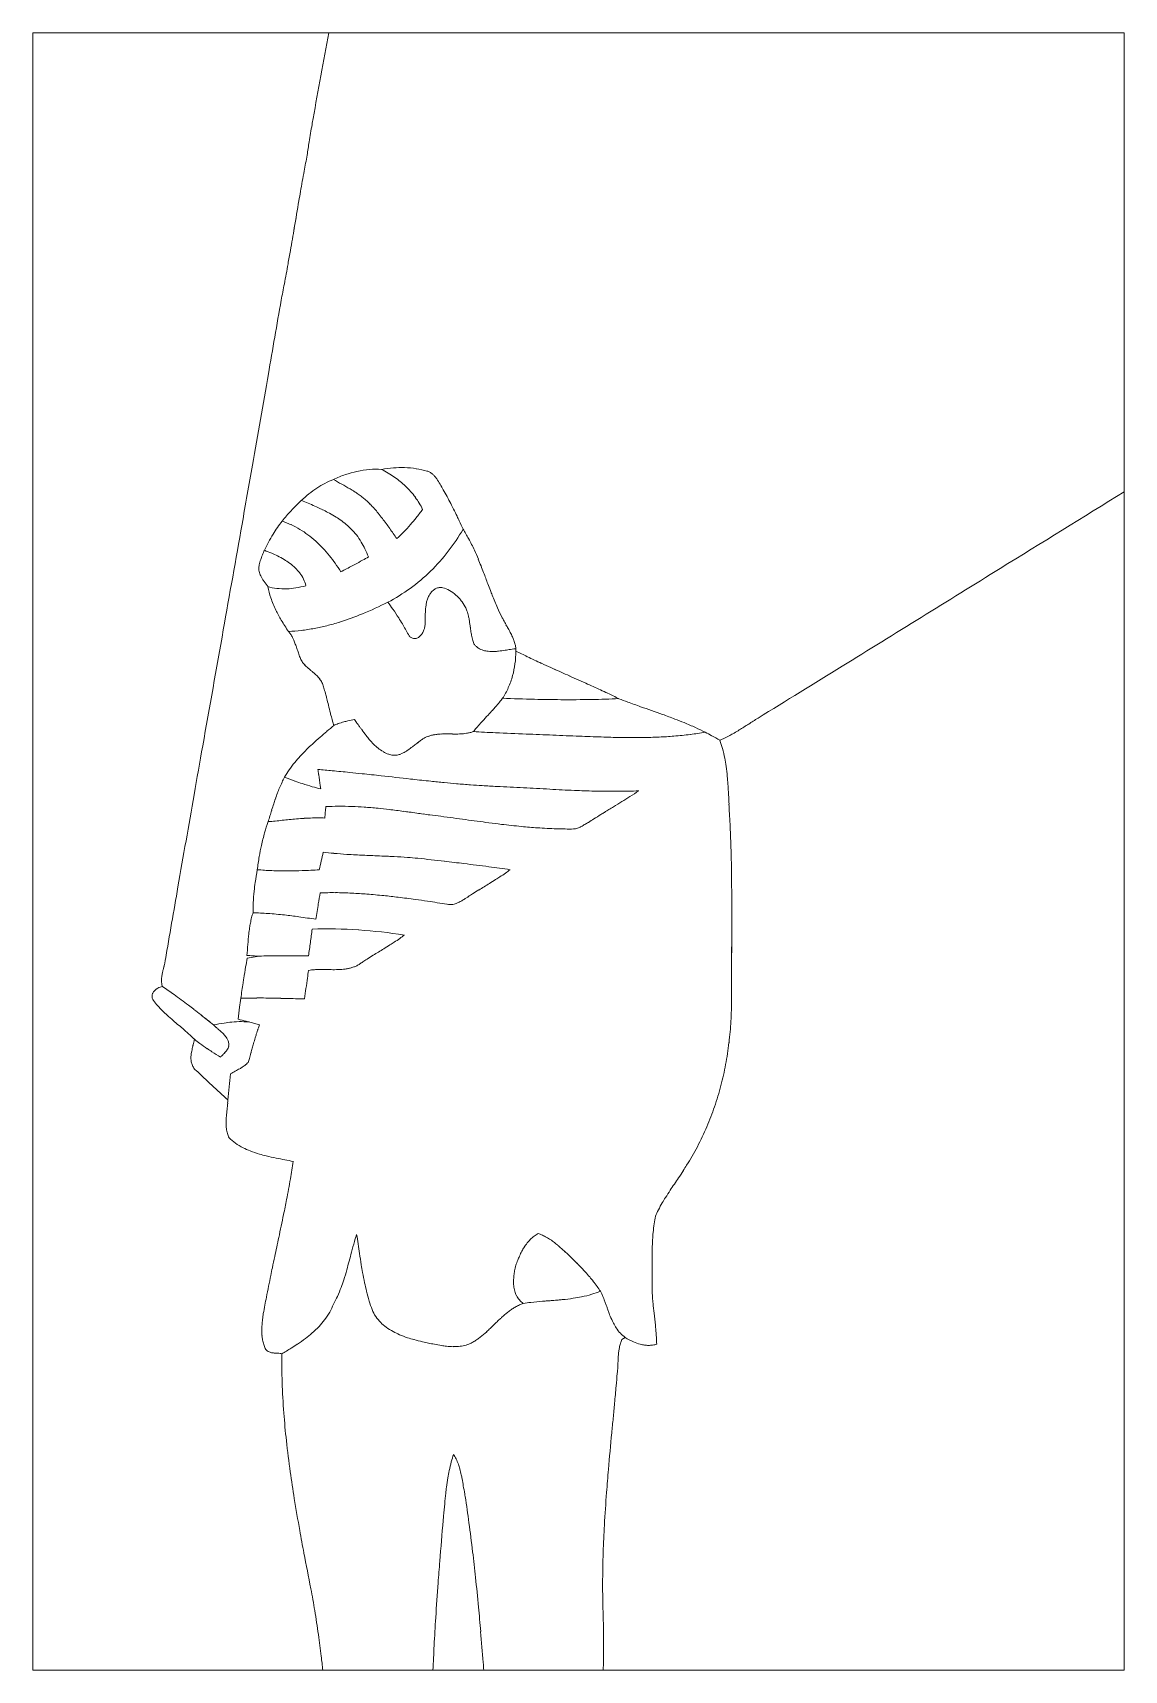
# Model space of a CAD drawing. Header units: millimetres. Extents: x 100 to 300, y 400 to 700.
import ezdxf

# ---------------------------------------------------------------- set-up
doc = ezdxf.new("R2010")
doc.units = ezdxf.units.MM
doc.layers.add('1', color=18, linetype='Continuous', lineweight=13, true_color=0x000000)

msp = doc.modelspace()

# ---------------------------------------------------------------- linework, layer by layer
at = {"layer": '1'}
for p, q in [((100, 700), (100, 400)), ((100, 700), (300, 700)), ((300, 700), (300, 400)), ((100, 400), (153.15, 400)), ((153.15, 400), (173.33, 400)), ((173.33, 400), (182.64, 400)), ((182.64, 400), (204.52, 400)), ((204.52, 400), (300, 400))]:
    msp.add_line(p, q, dxfattribs=at)
at = {"layer": '1', "lineweight": 0}
for p, q in [((188.54, 587.16), (188.53, 586.72)), ((183.81, 462.62), (184.91, 463.69)), ((208.58, 460.96), (207.94, 460.58))]:
    msp.add_line(p, q, dxfattribs=at)
for centre, radius, start, end in [((3699.93, 48.41), 3605.08, 169.58699, 169.84124), ((357.98, 647.24), 209.9, 169.8412, 170.143), ((390.06, 641.66), 242.46, 170.143, 170.9029), ((292, 657.37), 143.15, 170.9029, 171.892), ((387.2, 630.91), 241.46, 168.8611, 169.5622), ((539.83, 602.79), 396.66, 169.5622, 170.1092), ((3489.46, 101.02), 3388.67, 170.34771, 170.43195), ((3492.29, 100.54), 3391.54, 170.34775, 170.43193), ((565.45, 598.32), 422.67, 170.1092, 170.3477), ((-918.3, 844.01), 1081.27, 350.20761, 350.43195), ((-917.99, 843.95), 1080.96, 350.20755, 350.43193), ((-226.82, 724.66), 379.56, 349.829, 350.2076), ((-157.79, 712.28), 309.43, 349.1419, 349.829), ((-6039.69, 1713.35), 6275.77, 350.128985, 350.254314), ((-56.76, 692.9), 206.56, 348.301, 349.1419), ((-9275.25, 2276.36), 9559.95, 350.02744, 350.128985), ((-11361.62, 2643.21), 11678.33, 349.973466, 350.02744), ((161.52, 602.13), 17.27, 111.8472, 123.1868), ((165, 596.46), 23.87, 108.7863, 114.5384), ((209.7, 713.54), 109.91, 240.2049, 241.1219), ((163.55, 600.71), 19.37, 102.4009, 108.7863), ((163.15, 602.55), 17.49, 94.6443, 102.4009), ((162.94, 605.13), 14.9, 86.2372, 94.6443), ((167.93, 597.11), 23.23, 94.515, 99.9409), ((154.62, 601.9), 20.34, 54.9946, 62.8175), ((167.62, 601.08), 19.26, 88.5545, 94.515), ((156.35, 604.36), 17.34, 46.521, 54.9946), ((167.66, 602.87), 17.47, 81.3735, 88.5545), ((168.06, 605.53), 14.77, 73.5636, 81.3735), ((171.73, 617.6), 2.16, 61.6981, 76.2932), ((171.44, 617.06), 2.77, 48.8354, 61.6981), ((171.02, 616.58), 3.41, 40.0886, 48.8354), ((169.54, 615.34), 5.35, 33.1046, 40.0886), ((140.09, 596.23), 40.45, 29.708, 32.9926), ((162.69, 600.34), 19.41, 123.1868, 133.882), ((133.56, 575.5), 47.74, 59.011, 61.1219), ((142.52, 590.41), 30.35, 57.1918, 59.011), ((147.76, 598.54), 20.68, 54.9879, 57.1918), ((149.3, 600.74), 18, 52.0269, 54.9879), ((157.32, 605.39), 15.93, 36.6306, 46.521), ((120.98, 585.33), 62.45, 27.0646, 29.708), ((34816.26, -55211.2), 65635.65, 121.7272786, 121.7506083), ((172.84, 588.62), 34.89, 136.968, 141.1124), ((176.27, 585.42), 39.59, 133.0773, 136.968), ((200.11, 728.84), 125.3, 246.0425, 246.6491), ((101.23, 499.8), 124.18, 66.037, 66.6491), ((127.8, 559.58), 58.76, 64.5255, 66.037), ((140.26, 585.74), 29.78, 62.4025, 64.5255), ((142.76, 590.52), 24.39, 59.0134, 62.4025), ((151.58, 603.66), 14.29, 48.7041, 52.0269), ((150.32, 602.15), 16.26, 45.0765, 48.8641), ((147.34, 599.17), 20.47, 41.701, 45.0765), ((145.03, 597.11), 23.56, 39.1979, 41.701), ((136.31, 590), 34.81, 37.1388, 39.1979), ((158.74, 606.45), 14.15, 26.1366, 36.6306), ((124.25, 647.97), 58.93, 321.3121, 323.2137), ((105.85, 577.59), 79.45, 26.2264, 27.0646), ((68.1, 559), 121.53, 25.5486, 26.2264), ((-36624.8, 7109.85), 37333.33, 349.943279, 349.973466), ((165.79, 594.96), 25.43, 142.252, 148.8115), ((140.92, 595.95), 15.33, 65.2752, 71.9384), ((140.43, 594.89), 16.51, 58.8534, 65.2752), ((139.92, 594.04), 17.49, 53.1159, 58.8534), ((146.46, 596.69), 17.19, 54.9766, 59.0134), ((147.66, 598.39), 15.11, 49.7051, 54.9766), ((149.36, 600.4), 12.48, 43.9031, 49.7051), ((151.02, 601.53), 10.5, 38.0198, 45.7701), ((119.95, 577.61), 55.34, 34.7778, 37.1388), ((262.19, 676.39), 117.84, 214.7778, 215.8864), ((142.44, 633.14), 35.46, 315.9607, 319.0247), ((138.46, 636.59), 40.73, 319.0247, 321.3121), ((148.44, 626.43), 35.02, 322.2825, 330.2594), ((43.93, 547.44), 148.32, 25.1908, 25.5486), ((-259.86, 404.55), 484.04, 24.9927, 25.1908), ((157.89, 595.44), 24.99, 28.399, 33.0104), ((172.93, 590.64), 33.78, 148.8115, 154.5024), ((138.31, 591.89), 20.18, 47.7741, 53.1159), ((137.16, 590.63), 21.88, 43.218, 47.7741), ((148.92, 599.88), 13.18, 31.1014, 38.0198), ((147.19, 598.84), 15.19, 25.897, 31.1014), ((147.78, 627.97), 28.02, 312.5142, 315.9607), ((148.65, 590.45), 35.49, 24.5299, 28.399), ((148.8, 601.12), 7.42, 161.2263, 169.0476), ((151.48, 600.21), 10.26, 159.1193, 161.2263), ((160.12, 596.92), 19.5, 157.591, 159.1193), ((177.18, 589.88), 37.96, 156.9138, 157.591), ((92.84, 625.83), 53.72, 336.9138, 337.3923), ((130.76, 573.77), 33.51, 67.1074, 69.5969), ((135.71, 585.5), 20.78, 63.9455, 67.1074), ((137.26, 588.68), 17.24, 59.2309, 63.9455), ((139.93, 593.16), 12.02, 53.5843, 59.2309), ((134.25, 587.89), 25.88, 39.0288, 43.218), ((132.46, 586.44), 28.19, 35.4885, 39.0288), ((97.75, 716.39), 129.25, 298.291, 299.0125), ((123.64, 669.71), 75.86, 299.0125, 299.9542), ((141.74, 596.19), 21.26, 21.4975, 25.897), ((148.56, 626.34), 34.87, 314.2879, 322.2825), ((141.38, 587.12), 43.5, 22.231, 24.5299), ((87.86, 565.25), 101.31, 20.7248, 22.231), ((145.84, 601.7), 4.41, 169.0476, 179.2007), ((143.9, 601.79), 2.47, 180.7718, 190.968), ((144.34, 601.88), 2.92, 190.968, 200.3563), ((144.81, 602.05), 3.42, 200.3563, 207.0841), ((146.79, 603.06), 5.64, 207.0841, 212.3237), ((147.91, 603.77), 6.97, 212.3237, 214.8086), ((141.03, 594.65), 10.17, 45.7453, 53.5843), ((142.75, 596.42), 7.7, 36.734, 45.7453), ((143.31, 596.83), 7.01, 25.9793, 36.734), ((128.36, 583.52), 33.22, 32.2274, 35.4885), ((-901.28, 2594.73), 2256.73, 297.95033, 298.01043), ((109.92, 693.77), 103.55, 298.0104, 298.291), ((148.98, 625.91), 34.27, 306.0406, 314.2879), ((-43.35, 515.61), 241.6, 20.4634, 20.7248), ((642.64, 771.59), 490.6, 200.4634, 200.5921), ((642.38, 771.49), 490.32, 200.4634, 200.5922), ((-24787.86, 41105.69), 47632.15, 301.70965, 301.750608), ((165.92, 616.29), 28.91, 214.8086, 216.0284), ((120.71, 583.41), 27, 34.7209, 36.0284), ((137.6, 595.11), 6.45, 32.0462, 34.7209), ((159.29, 601.88), 16.56, 191.648, 199.0574), ((145.81, 607.53), 9.41, 253.0182, 263.2559), ((146.07, 609.68), 11.56, 263.2559, 272.4875), ((145.99, 611.56), 13.45, 272.4875, 279.3625), ((145.05, 617.26), 19.23, 279.3625, 285.1118), ((143.58, 596.97), 6.71, 14.9799, 25.9793), ((150, 624.51), 32.54, 297.5764, 306.0406), ((176.17, 594.96), 4.04, 145.0465, 153.9942), ((175.55, 595.39), 3.28, 132.1254, 145.0465), ((174.81, 596.21), 2.18, 116.2519, 132.1254), ((174.71, 596.41), 1.96, 106.2914, 116.2519), ((174.68, 596.5), 1.86, 96.0783, 106.2914), ((174.69, 596.45), 1.91, 86.3893, 96.0783), ((174.67, 596.14), 2.22, 77.398, 86.3893), ((173.95, 593.47), 4.98, 61.0949, 76.0366), ((173.3, 592.28), 6.34, 47.8586, 61.0949), ((350.11, 661.68), 178.1, 200.5921, 201.0135), ((261.4, 627.6), 83.07, 201.0135, 201.6305), ((163.68, 603.4), 21.21, 199.0574, 205.6038), ((166.65, 604.82), 24.51, 205.6038, 210.5097), ((135.53, 653.95), 65.33, 292.3807, 296.8683), ((143.61, 578.87), 27.24, 34.7557, 38.061), ((132.46, 571.13), 40.82, 32.0555, 34.7557), ((184.02, 593.34), 12.09, 175.7634, 179.8926), ((176.37, 593.9), 4.43, 168.9383, 175.7634), ((176.42, 594.58), 4.39, 169.4561, 177.7829), ((177.37, 594.4), 5.36, 161.9212, 169.4561), ((177.17, 594.47), 5.15, 153.9942, 161.9212), ((172.61, 591.53), 7.36, 37.55, 47.8586), ((171.53, 590.7), 8.72, 28.081, 37.55), ((174.17, 592.1), 5.74, 19.9943, 28.0928), ((171.75, 591.22), 8.31, 13.2651, 19.9943), ((239.61, 618.96), 59.64, 201.6305, 204.0444), ((216.17, 608.5), 33.96, 204.0444, 207.2431), ((174.72, 609.58), 33.87, 210.5097, 214.6821), ((144.37, 629.34), 39.14, 280.6497, 284.0323), ((143.06, 634.59), 44.56, 284.0323, 287.2027), ((141.72, 638.92), 49.08, 287.2027, 292.3807), ((124.56, 566.18), 50.14, 30.5824, 32.0555), ((41.32, 516.99), 146.83, 29.7216, 30.5824), ((168.5, 591.71), 3.38, 340.5347, 350.395), ((165.23, 592.26), 6.7, 350.395, 357.3934), ((203.56, 593.3), 31.63, 179.8912, 180.5247), ((150.57, 592.6), 21.36, 359.0445, 0.1623), ((162.08, 592.41), 9.84, 357.3934, 359.0413), ((116.85, 592.5), 55.07, 0.161, 0.525), ((116.63, 592.5), 55.3, 0.1623, 0.5247), ((169.85, 590.78), 10.26, 9.6472, 13.2651), ((148.71, 587.18), 31.7, 7.5891, 9.6472), ((546.3, 640.16), 369.4, 187.5891, 187.7018), ((543.3, 639.75), 366.37, 187.5888, 187.7022), ((197.42, 598.27), 12.62, 204.9246, 207.7106), ((214.84, 607.42), 32.29, 207.7106, 209.4522), ((270, 638.57), 95.65, 209.4519, 209.6908), ((108.77, 546.64), 89.95, 29.4368, 29.6908), ((70113.57, -11819.97), 71070.63, 169.9432793, 169.9606644), ((145.25, 623.33), 33.06, 272.8089, 276.8353), ((142.7, 586.8), 5.45, 33.5171, 40.0287), ((141.56, 586.05), 6.81, 27.6935, 33.5171), ((140.53, 585.51), 7.97, 23.5515, 27.6935), ((135.94, 583.51), 12.98, 20.306, 23.5515), ((133.98, 582.78), 15.07, 18.8187, 20.306), ((144.8, 627.08), 36.84, 276.8353, 280.6497), ((169.89, 590.14), 1.11, 198.604, 230.5825), ((169.96, 590.23), 1.22, 230.5825, 261.0604), ((169.96, 590.28), 1.27, 261.0604, 290.3201), ((170, 590.17), 1.16, 290.3201, 320.947), ((169.24, 591.39), 2.57, 310.4855, 325.7939), ((169.07, 591.51), 2.77, 325.7939, 340.5347), ((199.58, 593.27), 19.52, 187.7018, 188.192), ((203.15, 593.78), 23.13, 188.192, 189.4477), ((193.61, 592.19), 13.46, 189.4477, 191.0938), ((190.32, 591.55), 10.11, 191.0938, 196.7556), ((186.68, 590.45), 6.3, 196.7556, 203.9291), ((149.99, 569.9), 42.62, 28.8114, 29.4368), ((168.29, 579.97), 21.73, 27.9343, 28.8105), ((173.58, 582.77), 15.75, 24.6325, 27.9343), ((179.69, 585.58), 9.03, 20.2703, 24.6325), ((181.04, 586.07), 7.59, 13.881, 20.2703), ((69.29, 560.74), 83.42, 18.1865, 18.8187), ((191.39, 600.85), 45.1, 198.1865, 199.2601), ((161.78, 590.5), 13.74, 199.2601, 201.2053), ((152.19, 586.75), 3.44, 200.6338, 207.2879), ((152.54, 586.93), 3.83, 207.2879, 213.5899), ((183.74, 590.48), 3.82, 222.4897, 230.1224), ((183.57, 590.28), 3.56, 230.1224, 238.0326), ((183.58, 590.3), 3.59, 238.0326, 245.8072), ((183.75, 590.67), 3.99, 245.8072, 253.1786), ((183.9, 591.17), 4.52, 253.1786, 264.1427), ((184.24, 594.44), 7.8, 264.1427, 272.48), ((184.13, 597.01), 10.38, 272.48, 276.5888), ((181.92, 616.07), 29.57, 276.5888, 279.0224), ((168.01, 703.69), 118.28, 279.0218, 279.2641), ((167.95, 704.06), 118.66, 279.0224, 279.2639), ((194.85, 539.14), 48.44, 98.6725, 99.2641), ((191.31, 562.39), 24.93, 97.3158, 98.6719), ((189.66, 575.2), 12.01, 95.3616, 97.3158), ((169.74, 586.87), 18.79, 352.3658, 359.5241), ((182.64, 586.47), 5.94, 6.6549, 13.881), ((249.54, 709.1), 136.75, 243.503, 244.4793), ((279.87, 772.62), 207.14, 244.4793, 245.2726), ((152.86, 587.14), 4.22, 213.5899, 218.7719), ((153.93, 588), 5.6, 218.7719, 223.2717), ((154.7, 588.73), 6.65, 223.2717, 226.3695), ((157.66, 591.83), 10.94, 226.3695, 228.785), ((158.98, 593.34), 12.94, 228.785, 229.9044), ((192.73, 633.41), 65.33, 229.9044, 230.4026), ((192.53, 633.18), 65.03, 229.9027, 230.4029), ((124.55, 550.99), 41.63, 49.6685, 50.4026), ((143.67, 573.51), 12.09, 48.3064, 49.6685), ((145.21, 575.24), 9.77, 45.624, 48.3064), ((147.73, 577.82), 6.16, 42.2451, 45.624), ((173, 586.29), 15.47, 336.0825, 344.7478), ((171.92, 586.58), 16.59, 344.7478, 352.3658), ((299.27, 814.75), 253.52, 245.2726, 245.6991), ((516.14, 1295.04), 780.5, 245.69912, 245.94219), ((516.06, 1294.88), 780.32, 245.69907, 245.94217), ((-501.63, -984.71), 1716.12, 65.81847, 65.94219), ((-501.98, -985.48), 1716.97, 65.8185, 65.94217), ((-6836.55, 12051), 13479.19, 301.632655, 301.70965), ((148.43, 578.45), 5.23, 37.4512, 42.2451), ((149.38, 579.19), 4.02, 31.985, 37.4512), ((149.66, 579.36), 3.69, 25.4792, 31.985), ((149.94, 579.49), 3.39, 18.6899, 25.4792), ((126.55, 571.74), 28.02, 16.586, 18.3776), ((113.79, 567.94), 41.34, 15.111, 16.586), ((174.5, 585.62), 13.83, 326.9175, 336.0825), ((87.31, 326.88), 278.37, 65.5114, 65.8185), ((100.2, 355.16), 247.29, 64.837, 65.5114), ((104.67, 565.48), 50.79, 14.2722, 15.111), ((26.31, 545.54), 131.64, 13.7513, 14.2722), ((911.99, 762.29), 780.17, 193.75128, 193.86413), ((912.29, 762.36), 780.48, 193.7513, 193.86411), ((150.13, 606.88), 46.09, 317.8134, 318.773), ((156.57, 601.24), 37.53, 318.773, 320.4768), ((165.95, 593.5), 25.36, 320.4768, 322.5493), ((201.72, 984.35), 406.58, 267.7974, 268.6221), ((198.54, 852.27), 274.46, 268.6221, 269.626), ((198.3, 815.69), 237.88, 269.626, 270.9896), ((199.2, 763.39), 185.57, 270.9896, 272.5335), ((140.38, 440.7), 152.78, 63.979, 64.837), ((237.66, 654.72), 82.47, 248.4815, 249.6783), ((270.26, 742.76), 176.35, 249.6783, 250.4967), ((370.91, 1026.94), 477.83, 250.4967, 250.751), ((11.54, 739.94), 220.15, 310.2912, 310.719), ((206.85, 588.25), 53.88, 193.8641, 194.2936), ((211.88, 589.53), 59.06, 194.2936, 195.3568), ((188.73, 583.18), 35.06, 195.3568, 196.7367), ((158.96, 565.14), 8.81, 109.7951, 115.5926), ((160.36, 561.25), 12.94, 105.013, 109.7951), ((161.16, 558.28), 16.02, 102.2978, 105.013), ((166.45, 534.01), 40.85, 100.5977, 102.2978), ((135.74, 556.48), 29.17, 36.4195, 37.3305), ((110.27, 537.69), 60.82, 35.7887, 36.4195), ((45.89, 491.27), 140.19, 35.5572, 35.7888), ((220.39, 538.87), 51.66, 137.9098, 139.181), ((219.47, 539.7), 50.42, 137.3823, 137.9098), ((606.44, 183.65), 576.27, 137.22625, 137.38227), ((93.07, 658.59), 123.1, 317.2262, 317.8134), ((132.43, 343.98), 245.57, 70.2562, 70.751), ((170.78, 450.85), 132.03, 69.1963, 70.2562), ((192.22, 507.27), 71.67, 67.7577, 69.1963), ((196.76, 518.38), 59.67, 65.5615, 67.7577), ((193.55, 631.4), 69.18, 301.2691, 302.9498), ((313.31, 446.63), 151, 122.1798, 122.9498), ((203.48, 512.3), 77.6, 130.9144, 132.3208), ((251.64, 456.73), 151.14, 130.2912, 130.9144), ((258.13, 642.99), 120.7, 215.5572, 215.8262), ((196.57, 598.54), 44.77, 215.8265, 217.6001), ((175.43, 582.26), 18.09, 217.6001, 220.3907), ((172.6, 579.86), 14.38, 220.3907, 225.3823), ((175.89, 562.57), 9.09, 123.7878, 125.8634), ((174.23, 566.31), 5.12, 124.3731, 131.6087), ((174.15, 566.43), 4.97, 117.0273, 124.3731), ((174.22, 566.29), 5.13, 110.1615, 117.0273), ((174.54, 565.41), 6.06, 103.8451, 110.1615), ((174.74, 564.63), 6.86, 98.9476, 103.8451), ((175.17, 561.87), 9.65, 94.8186, 98.9476), ((175.35, 559.75), 11.79, 92.1612, 94.8186), ((175.71, 550.19), 21.35, 90.1868, 92.1612), ((175.81, 519.78), 51.77, 88.7711, 90.1907), ((175.81, 519.59), 51.95, 88.7727, 90.1868), ((177.39, 593.2), 21.68, 268.7727, 272.1618), ((177.69, 585.14), 13.61, 272.1618, 275.1346), ((178.1, 580.62), 9.07, 275.1346, 278.7766), ((178.29, 579.37), 7.81, 278.7766, 283.7555), ((178.68, 577.79), 6.18, 283.7555, 289.3532), ((204.72, 552.41), 30.95, 139.181, 140.8234), ((211.49, 1148.98), 577.84, 266.94807, 267.35199), ((236.17, 1682.64), 1112.07, 267.35199, 267.64315), ((284.23, 2850.36), 2280.77, 267.64315, 267.7653), ((89.87, -2130.33), 2703.7, 87.66225, 87.7653), ((243.06, 1700.64), 1130.33, 267.82478, 268.02865), ((211.59, 786.39), 215.54, 268.0286, 268.4955), ((210.82, 757.2), 186.34, 268.4955, 269.4884), ((210.2, 686.96), 116.1, 269.4884, 270.7463), ((210.42, 669.59), 98.72, 270.7463, 272.5405), ((211.49, 645.44), 74.55, 272.5405, 274.6054), ((212.13, 637.58), 66.66, 274.6054, 277.2068), ((213.58, 626.09), 55.08, 277.2068, 280.0687), ((203.42, 533.02), 43.58, 62.9918, 65.5615), ((188.17, 505.83), 74.74, 61.01, 62.0478), ((167.68, 468.84), 117.04, 60.1806, 61.01), ((217.87, 589.23), 20.48, 292.9961, 295.6684), ((207.77, 563.65), 19.31, 15.6146, 20.3832), ((215.53, 594.1), 25.89, 295.6684, 298.0455), ((213.71, 597.52), 29.76, 298.0455, 299.8119), ((206.77, 609.64), 43.73, 299.8119, 301.2691), ((12609.69, -1639.78), 12672.58, 169.960664, 170.001835), ((166.73, 551.07), 24.15, 137.2822, 140.8573), ((173.78, 544.56), 33.74, 134.2578, 137.2822), ((178.78, 539.43), 40.91, 132.3208, 134.2578), ((169.12, 576.33), 9.42, 225.3823, 231.5494), ((168.33, 575.33), 8.14, 231.5494, 239.862), ((167.69, 574.22), 6.87, 239.862, 248.9151), ((166.28, 570.65), 3.03, 249.3997, 264.6127), ((166.27, 570.54), 2.92, 264.6127, 280.126), ((166.19, 570.99), 3.38, 280.126, 291.8592), ((165.3, 573.21), 5.76, 291.8592, 300.8364), ((164.32, 574.85), 7.68, 300.8364, 305.2177), ((155.71, 587.06), 22.62, 305.2177, 307.7704), ((21027.97, -26350.02), 34054.61, 127.769061, 127.770398), ((181.31, 555.08), 18.34, 125.8634, 127.3249), ((203.35, 562.41), 23.91, 11.329, 15.6146), ((199.93, 561.73), 27.39, 8.1089, 11.329), ((161.5, 554.94), 17.64, 145.4824, 150.5689), ((164.54, 552.85), 21.33, 140.8573, 145.4824), ((134.22, 338.54), 227.2, 84.782, 85.4482), ((541.51, 621.81), 393.38, 188.3008, 188.4318), ((-233.42, 506.94), 390.03, 8.2997, 8.4318), ((124.99, 237.39), 328.77, 84.2281, 84.782), ((117.58, 164.15), 402.38, 83.8993, 84.2281), ((61.48, -360.77), 930.29, 83.68305, 83.89929), ((187.62, 559.97), 39.83, 5.4389, 8.1089), ((172.01, 550.48), 29.03, 157.3866, 159.3503), ((168.81, 551.81), 25.56, 154.8217, 157.3866), ((164.36, 553.91), 20.64, 151.9672, 154.8217), ((189.08, 677.32), 121.55, 249.3084, 250.2717), ((168.5, 619.92), 60.57, 250.2717, 251.6363), ((165.15, 609.81), 49.92, 251.6363, 253.8054), ((161.15, 596.06), 35.6, 253.8054, 256.3739), ((-28.36, 536.85), 182.79, 7.9714, 8.2997), ((59.81, 549.2), 93.76, 7.513, 7.9714), ((4051.84, 35685.84), 35336.51, 263.683069, 263.691868), ((189.7, 748.42), 186.27, 263.6919, 263.8132), ((228.75, 1108.65), 548.62, 263.8132, 264.1596), ((204.73, 873.84), 312.58, 264.1596, 264.6184), ((188.91, 690.4), 128.47, 263.9699, 264.9737), ((192.59, 732.27), 170.51, 264.9737, 265.8451), ((194.79, 762.59), 200.9, 265.8451, 266.4506), ((202.79, 891.53), 330.09, 266.4506, 266.9229), ((221.18, 1233.63), 672.68, 266.92288, 267.33546), ((170.09, 135.84), 426.29, 86.6844, 87.3355), ((211.17, 837.2), 276.27, 266.5913, 267.5256), ((207.07, 742.17), 181.15, 267.5256, 268.6794), ((206.49, 716.96), 155.93, 268.6794, 270.2741), ((206.66, 681.37), 120.34, 270.2741, 272.0894), ((152.74, 650.4), 106.64, 302.1122, 303.1448), ((178.48, 559.1), 49.01, 3.8528, 5.4389), ((116.97, 554.96), 110.66, 2.7973, 3.8528), ((11032.86, -1361.79), 11071.43, 170.001835, 170.090577), ((236.14, 528.98), 96.68, 162.0614, 162.8125), ((191.04, 543.58), 49.28, 161.0093, 162.0614), ((182.91, 546.38), 40.67, 159.3503, 161.0093), ((691.3, 497.26), 541.02, 173.5286, 173.6401), ((156.21, 509.49), 48.8, 90.2492, 92.9089), ((156.25, 498.53), 59.76, 87.8459, 90.2492), ((155.97, 490.98), 67.32, 85.9703, 87.8459), ((154.27, 466.9), 91.46, 84.3612, 85.9703), ((1039.96, -799.35), 1593.03, 121.54962, 121.62077), ((18.46, 864.35), 359.24, 301.5496, 302.1122), ((-134.29, 542.68), 362.22, 2.5288, 2.7974), ((349.61, 564.06), 122.16, 182.5289, 183.3251), ((172.81, 544.77), 31.54, 160.1727, 164.0631), ((-55.75, 616.98), 208.19, 342.8154, 343.1143), ((133.41, 671.6), 116.54, 274.7892, 276.0655), ((340.79, 496.61), 206.22, 162.8125, 163.1143), ((159.29, 428.04), 128.39, 94.907, 96.0655), ((154.27, 486.58), 69.64, 93.7175, 94.907), ((152.61, 512.1), 44.07, 92.2221, 93.7175), ((152.36, 518.44), 37.72, 90.1208, 92.2221), ((152.34, 527.17), 28.99, 87.7241, 90.1208), ((696.45, 496.68), 546.2, 173.6401, 173.751), ((152.54, 449.31), 109.14, 83.2825, 84.3612), ((142.98, 368.19), 190.81, 82.4666, 83.2825), ((133.38, 295.61), 264.03, 82.2549, 82.4666), ((94.49, 9.62), 552.65, 82.1085, 82.2549), ((-24.29, -847.33), 1417.79, 82.06032, 82.1085), ((285.11, 1371.14), 822.15, 262.06032, 262.14341), ((146.86, 345.74), 212.55, 82.4494, 83.0086), ((39.9, -461.13), 1026.48, 82.19494, 82.44939), ((274.44, 1249.89), 700.54, 262.19494, 262.54783), ((209.81, 755.8), 202.25, 262.5478, 263.2046), ((206.97, 545.75), 10.88, 118.3251, 122.2457), ((270.39, 448.81), 126.69, 122.233, 122.7741), ((313.06, 381.13), 206.7, 121.8094, 122.233), ((323.6, 364.14), 226.69, 121.6208, 121.8094), ((19.22, 544.87), 208.79, 2.2358, 3.3224), ((180.04, 542.71), 39.05, 164.0631, 167.5592), ((205.53, 719.92), 166.11, 263.2046, 264.4719), ((199.91, 661.83), 107.75, 264.4719, 266.0454), ((198.87, 646.8), 92.68, 266.0454, 268.2261), ((198.23, 625.97), 71.85, 268.2261, 270.703), ((198.98, 556.57), 2.44, 272.9218, 281.2049), ((198.87, 557.14), 3.02, 281.2049, 288.6412), ((198.7, 557.65), 3.56, 288.6412, 293.929), ((197.82, 559.63), 5.73, 293.929, 298.095), ((195.68, 563.65), 10.28, 298.095, 302.2457), ((-47.29, 542.27), 275.35, 1.2896, 2.2358), ((201.57, 538.76), 60.95, 170.2524, 172.5481), ((185.15, 541.58), 44.29, 167.5592, 170.2524), ((259.81, 523.97), 109.67, 166.3398, 167.1943), ((160.53, 607.47), 58.05, 262.7869, 264.7158), ((163.12, 635.48), 86.19, 264.7158, 266.2989), ((164.39, 655.08), 105.83, 266.2989, 267.1842), ((173.37, 837.62), 288.59, 267.1842, 267.7204), ((115.33, -620.26), 1170.44, 87.55911, 87.72036), ((160.19, 432.17), 117.06, 87.0492, 87.5591), ((160.26, 433.42), 115.81, 85.8416, 87.0492), ((231.82, 530.95), 92.03, 170.1697, 171.6347), ((145.92, 601.38), 54.92, 265.0038, 267.7804), ((146.55, 617.6), 71.16, 267.7804, 270.2197), ((146.5, 629.16), 82.71, 270.2197, 271.9857), ((145.02, 672.04), 125.62, 271.9857, 273.4186), ((265.42, 522.7), 115.42, 167.1943, 168.0272), ((163.6, 479.33), 69.78, 84.2858, 85.8416), ((66.31, -402.58), 957.04, 83.45394, 83.74732), ((115.74, 28.14), 523.49, 83.0574, 83.454), ((126.24, 114.42), 436.57, 82.4537, 83.0573), ((141.82, 232), 317.96, 81.7465, 82.4537), ((164.49, 577.4), 38.38, 303.3692, 305.2207), ((170.98, 568.21), 27.13, 305.2207, 307.4229), ((-95.2, 541.2), 323.28, 0.6253, 1.2896), ((6909.76, -641.49), 6885.88, 170.090577, 170.203102), ((183.34, 538.08), 43.03, 171.6347, 173.7772), ((256.88, 420.99), 143.26, 121.1909, 121.6474), ((48.44, 765.3), 259.23, 301.1909, 301.4432), ((132.18, 628.35), 98.71, 301.4432, 302.2282), ((159.9, 584.37), 46.72, 302.2282, 303.3692), ((-293.21, 539.03), 521.29, 0.1022, 0.6253), ((165.19, 539.42), 24.82, 177.2829, 181.4576), ((175.55, 538.93), 35.2, 173.7772, 177.2829), ((310.97, 515.39), 160.61, 171.0285, 172.059), ((230.42, 528.1), 79.06, 169.5599, 171.0285), ((154.71, 472.09), 70.37, 89.3874, 91.6616), ((154.56, 458.67), 83.8, 87.3033, 89.3874), ((154.15, 449.78), 92.69, 85.6096, 87.3033), ((152.15, 423.77), 118.77, 84.1135, 85.6096), ((150.28, 405.6), 137.04, 83.0116, 84.1135), ((142.28, 340.41), 202.72, 82.1056, 83.0116), ((135.93, 294.59), 248.98, 81.5893, 82.1056), ((78.76, -92.08), 639.85, 81.26715, 81.58925), ((176.55, 542.78), 2.51, 255.0326, 267.0426), ((176.56, 542.88), 2.61, 267.0426, 278.8223), ((176.51, 543.23), 2.96, 278.8223, 288.0045), ((176.01, 544.76), 4.57, 288.0045, 295.3936), ((175.45, 545.93), 5.87, 295.3936, 299.4632), ((171.38, 553.13), 14.14, 299.4632, 302.0844), ((161.36, 569.13), 33.02, 302.0844, 302.546), ((217.64, 480.94), 71.6, 122.3333, 122.5461), ((192.27, 521.01), 24.17, 121.5739, 122.3336), ((185.12, 532.65), 10.51, 120.4216, 121.5739), ((202.84, 507.53), 41.23, 122.6365, 123.9811), ((221.69, 478.09), 76.19, 121.6474, 122.6365), ((155.86, 533.82), 16.27, 165.4737, 169.1877), ((152.25, 534.76), 12.54, 161.2429, 165.4737), ((138.35, 473.82), 65, 85.8252, 88.2214), ((137, 455.32), 83.55, 83.7117, 85.8252), ((135.56, 442.2), 96.75, 82.1687, 83.7117), ((128.91, 393.9), 145.5, 80.9105, 82.1687), ((-3214.88, 545.81), 3442.98, 359.76113, 359.86118), ((-3214.45, 545.81), 3442.54, 359.76113, 359.86119), ((-365.28, 538.91), 593.37, 359.86119, 0.10219), ((198.93, 528.52), 59.68, 173.8537, 175.7551), ((170.36, 531.6), 30.95, 171.8005, 173.8537), ((158.65, 533.29), 19.11, 169.1877, 171.8005), ((-1148.78, 708.98), 1311.46, 352.30308, 352.41175), ((153.78, 444.64), 91.19, 86.2662, 91.6219), ((153.92, 446.75), 89.07, 80.8474, 86.2662), ((146.23, 563.69), 36.32, 303.426, 305.3718), ((152.34, 555.08), 25.76, 305.3718, 307.6822), ((93.72, 536.33), 45.82, 353.2786, 355.7551), ((1231.77, 387.24), 1090.73, 172.30308, 172.43374), ((236.49, 410.34), 141.6, 121.1063, 121.566), ((42.85, 731.27), 233.23, 301.1063, 301.3854), ((116.3, 610.86), 92.18, 301.3855, 302.2201), ((141.9, 570.24), 44.17, 302.2201, 303.426), ((1943.02, 524.31), 1714.97, 179.76113, 179.94294), ((139.43, 524.28), 16.05, 165.3258, 167.5566), ((78.39, 540.27), 47.04, 345.3258, 346.087), ((110.6, 532.29), 13.86, 346.087, 349.2332), ((118.61, 530.76), 5.71, 349.2332, 354.1367), ((262.33, 507.61), 125.14, 170.2261, 171.185), ((212.95, 516.11), 75.03, 168.9878, 170.2261), ((146.33, 619.63), 88.94, 265.4195, 266.1333), ((163.31, 401.52), 131.14, 99.8918, 100.5503), ((146.36, 620.16), 89.48, 266.1333, 266.845), ((145.21, 505.32), 25.78, 98.4064, 99.8918), ((144.2, 477.67), 53.22, 90.9906, 92.9731), ((145.27, 415.71), 115.19, 89.6432, 90.9906), ((143.92, 199.55), 331.36, 89.2498, 89.6432), ((150.21, 679.36), 148.5, 269.2498, 270.1276), ((382.82, 495.28), 234.62, 171.9314, 172.2766), ((152.11, 518.98), 9.38, 96.2024, 99.7849), ((152.52, 515.24), 13.14, 93.176, 96.2024), ((152.68, 512.46), 15.92, 91.1969, 93.176), ((152.93, 500.3), 28.08, 89.7068, 91.1969), ((152.74, 463.91), 64.47, 88.5708, 89.7082), ((155.09, 557.97), 29.62, 268.5708, 271.0476), ((155.3, 546.57), 18.22, 271.0476, 273.2755), ((155.66, 540.28), 11.92, 273.2755, 276.0267), ((155.85, 538.51), 10.14, 276.0267, 279.891), ((156.27, 536.11), 7.7, 279.891, 284.3261), ((156.46, 535.36), 6.93, 284.3261, 289.8144), ((156.78, 534.46), 5.97, 289.8144, 295.7281), ((156.88, 534.26), 5.75, 295.7281, 302.1105), ((156.89, 534.25), 5.73, 302.1105, 308.5018), ((182.66, 496.8), 39.74, 122.581, 123.9664), ((201.13, 467.9), 74.04, 121.566, 122.581), ((124.42, 522.29), 3.06, 110.4727, 119.404), ((124.27, 522.68), 2.64, 100.855, 110.4727), ((128.25, 526.4), 4.67, 172.2479, 178.7077), ((127.43, 526.42), 3.84, 178.7077, 188.5351), ((132.39, 525.84), 8.84, 167.5566, 172.2479), ((126.68, 526.31), 3.09, 188.5351, 199.4975), ((87.22, 470.07), 66.21, 54.2624, 56.4846), ((1481.09, 327.32), 1357.17, 171.58475, 171.70529), ((260.59, 507.88), 123.38, 171.185, 171.5848), ((1856.96, 295.36), 1722.26, 172.27663, 172.40405), ((771.96, 525.47), 543.91, 179.9429, 180.2658), ((123.06, 523.48), 1.21, 156.824, 176.6628), ((123.01, 523.48), 1.16, 176.6628, 197.4699), ((123.45, 523.62), 1.62, 197.4699, 215.0435), ((123.54, 523.27), 1.74, 140.3062, 156.824), ((135.45, 533.08), 16.91, 217.9516, 221.9702), ((123.89, 522.98), 2.19, 129.1258, 140.3062), ((124.34, 522.43), 2.9, 119.404, 129.1258), ((62.19, 435.3), 109.05, 52.5309, 54.2624), ((220.38, 511.28), 83.11, 171.8177, 172.9382), ((140.61, 467.65), 55.52, 91.1853, 92.5706), ((141.06, 446.01), 77.15, 90.0102, 91.1853), ((141.06, 430.02), 93.15, 89.2583, 90.0102), ((139.93, 342.52), 180.66, 88.7185, 89.2583), ((135.53, 145.92), 377.31, 88.4964, 88.7185), ((156.35, 939.14), 416.19, 268.4964, 268.6977), ((151.18, 711.82), 188.81, 268.6977, 269.2167), ((149.9, 618.23), 95.22, 269.2167, 269.9474), ((160.99, 522.91), 67.06, 356.581, 0.0364), ((140.34, 537.48), 23.48, 221.9702, 225.3801), ((143.87, 541.06), 28.51, 225.3801, 227.5333), ((162.96, 561.91), 56.78, 227.5333, 229.0591), ((207.1, 612.8), 124.15, 229.0591, 229.6552), ((40.14, 406.54), 145.29, 52.0347, 52.5309), ((-28.58, 318.46), 257.01, 51.6616, 52.0347), ((104.49, 486.72), 42.48, 51.5345, 51.6616), ((-23831.67, -29642.35), 38522.35, 51.530258, 51.534478), ((-23810.82, -29616.1), 38488.84, 51.530258, 51.534481), ((293.59, 502.21), 156.87, 172.9382, 173.7537), ((-3.28, -40.13), 576.88, 75.71332, 75.86039), ((50.61, 428.56), 117.59, 49.0258, 49.6552), ((91.35, 475.47), 55.46, 47.468, 49.0258), ((109.76, 495.54), 28.22, 45.2842, 47.468), ((142.6, 471.26), 47.91, 99.0048, 101.3957), ((137.32, 522.26), 5.81, 223.9584, 226.6606), ((141.49, 526.68), 11.89, 226.6606, 228.5494), ((140.89, 525.99), 10.97, 228.5494, 229.2008), ((268.67, 674.04), 206.54, 229.2008, 229.351), ((267.93, 673.18), 205.41, 229.2005, 229.3514), ((121.19, 502.27), 19.85, 46.8787, 49.351), ((130.59, 512.3), 6.11, 42.4224, 46.8787), ((138.57, 496.69), 22.16, 95.4889, 99.0048), ((131.8, 513.41), 4.46, 32.5681, 42.4224), ((138.17, 500.87), 17.96, 89.6632, 95.4889), ((138.2, 506.19), 12.64, 82.7173, 89.6632), ((102.86, 376.66), 146.79, 75.4218, 75.7133), ((128.3, 473.36), 46.81, 74.6584, 75.7689), ((128.17, 472.89), 47.3, 73.5536, 74.6584), ((176.34, 505.49), 37.06, 162.6415, 163.7777), ((170.05, 507.46), 30.47, 160.8036, 162.6415), ((161.66, 510.38), 21.59, 158.6201, 160.8036), ((164.23, 522.71), 63.82, 353.0388, 356.581), ((136.08, 512), 7.09, 170.0757, 174.8509), ((145.92, 510.28), 17.08, 166.9991, 170.0757), ((165.73, 505.71), 37.41, 166.4215, 166.9991), ((31.47, 538.13), 100.71, 346.4216, 346.6363), ((31.72, 538.07), 100.45, 346.4215, 346.6366), ((101.85, 521.41), 28.37, 346.6366, 347.5758), ((118.87, 517.66), 10.94, 347.5758, 349.0881), ((145.73, 535.38), 25.52, 230.8359, 233.7528), ((153.67, 546.2), 38.94, 233.7528, 236.114), ((158.52, 553.43), 47.64, 236.114, 237.3605), ((216.23, 643.53), 154.64, 237.3605, 238.0523), ((123.71, 523.58), 15.52, 315.5398, 317.5831), ((130.17, 517.67), 6.76, 317.5831, 323.0806), ((133.54, 514.52), 2.4, 19.1197, 32.5681), ((132.88, 515.64), 3.37, 323.0806, 330.8634), ((133.81, 514.61), 2.11, 9.9321, 19.1197), ((133.56, 514.69), 2.37, 342.9743, 351.3368), ((133.96, 514.64), 1.96, 0.4013, 9.9321), ((133.9, 514.64), 2.02, 351.3368, 0.4013), ((81.27, 529.51), 60.97, 343.3961, 344.3713), ((28.81, 544.19), 115.45, 344.3713, 344.818), ((334.38, 461.27), 201.17, 164.5616, 164.818), ((215.5, 494.1), 77.84, 163.7777, 164.5616), ((166.14, 522.48), 61.89, 349.2777, 353.0388), ((134.29, 512.16), 5.3, 174.8509, 184.0769), ((132.13, 512.01), 3.12, 184.0769, 196.0983), ((131.68, 511.88), 2.66, 196.0983, 212.2532), ((131.73, 511.91), 2.72, 212.2532, 228.24), ((143.87, 503.79), 12.74, 135.5398, 138.0282), ((126.18, 530.48), 23.43, 297.7556, 300.1135), ((132.05, 520.35), 11.73, 300.1135, 302.7653), ((134.57, 516.44), 7.08, 302.7653, 306.1789), ((135.21, 515.56), 5.99, 306.1789, 311.0947), ((136.12, 514.52), 4.61, 311.0947, 316.6955), ((108.19, 521.48), 32.88, 342.0681, 343.3961), ((170.14, 521.72), 57.83, 345.3866, 349.2777), ((331.4, 724.55), 294.4, 226.8146, 227.5878), ((-28.97, 330.06), 239.91, 46.639, 47.5878), ((-91.04, 531.96), 228.42, 353.6948, 354.2981), ((144.48, 495.71), 15.86, 117.7556, 121.2403), ((172.16, 521.2), 55.74, 341.2047, 345.3866), ((122.66, 504.95), 13.09, 355.3102, 357.9255), ((509.22, 465.63), 375.49, 173.6948, 174.0618), ((150.65, 500.18), 15.23, 174.8838, 176.9367), ((209.5, 494.91), 74.31, 173.9545, 174.8838), ((87.15, 507.87), 48.73, 353.9545, 355.3102), ((175.88, 519.93), 51.8, 336.867, 341.2047), ((148.05, 500.32), 12.62, 176.9367, 181.4255), ((142.91, 500.19), 7.48, 181.4255, 187.257), ((141.69, 500.03), 6.25, 187.257, 195.739), ((140.45, 499.68), 4.96, 195.739, 205.2649), ((177.54, 519.22), 50, 332.2189, 336.867), ((142.87, 504.64), 9.88, 225.6731, 234.5186), ((143.96, 506.16), 11.76, 234.5186, 242.6281), ((144.78, 507.76), 13.55, 242.6281, 248.7049), ((147.18, 513.91), 20.15, 248.7049, 253.6875), ((180.19, 517.83), 47.01, 327.4251, 332.2189), ((148.59, 518.72), 25.17, 253.6875, 256.6335), ((155.26, 546.81), 54.04, 256.6335, 258.644), ((171.68, 628.57), 137.43, 258.6444, 259.3093), ((132.55, 421.29), 73.5, 78.066, 79.3095), ((-4.93, 517), 154.52, 349.951, 351.1442), ((192.65, 508.44), 31.47, 327.5577, 329.6141), ((-74.08, 529.25), 224.75, 348.9617, 349.951), ((317.71, 420.42), 121.42, 145.5632, 146.2081), ((99.35, 570.14), 143.34, 325.5632, 326.1095), ((165.66, 525.59), 63.46, 326.1095, 327.5577), ((-123.86, 538.96), 275.47, 348.381, 348.9617), ((241.6, 470.43), 30.34, 147.7563, 149.9133), ((265.75, 455.19), 58.89, 146.2081, 147.7563), ((-495.59, 615.4), 654.97, 348.00437, 348.38103), ((234.88, 478.66), 21.25, 167.6846, 171.4883), ((230.89, 476.16), 18.19, 153.2864, 157.2467), ((237.04, 473.07), 25.07, 149.9133, 153.2864), ((246.16, 477.26), 32.62, 174.8163, 177.1589), ((241.32, 477.7), 27.76, 171.4883, 174.8163), ((2565.52, -39.52), 2475.41, 167.94352, 167.9846), ((2563.88, -39.17), 2473.73, 167.94352, 167.98462), ((-1489.45, 826.57), 1671.02, 347.94352, 348.00437), ((-1490.29, 826.75), 1671.88, 347.94352, 348.00434), ((234.19, 456.55), 78.39, 163.7008, 165.1765), ((192.53, 468.73), 34.99, 161.492, 163.7008), ((-57.85, 446.15), 219.8, 8.3582, 8.8172), ((648.93, 549.99), 494.58, 188.3582, 188.5622), ((199.43, 471.49), 11.13, 147.4417, 151.7655), ((198.17, 472.3), 9.64, 141.676, 147.4417), ((196.42, 473.68), 7.41, 135.1006, 141.676), ((195.87, 474.23), 6.63, 126.9501, 135.1006), ((195.33, 474.95), 5.73, 118.1773, 126.9501), ((190.34, 472.88), 7.48, 66.0216, 72.2441), ((189.73, 471.49), 8.99, 60.3482, 66.0216), ((189.13, 470.44), 10.2, 55.9726, 60.3482), ((186.82, 467.03), 14.32, 52.28, 55.9726), ((184.93, 464.59), 17.41, 49.9113, 52.28), ((175.25, 453.08), 32.44, 48.1761, 49.9113), ((156.7, 432.35), 60.26, 47.3669, 48.1761), ((275.18, 476.12), 61.67, 179.008, 179.8864), ((265.86, 476.28), 52.35, 177.1589, 179.008), ((1141.37, 263.59), 1019.36, 167.9846, 168.10212), ((1141.12, 263.65), 1019.1, 167.98462, 168.10217), ((70.66, 497.46), 90.16, 344.4897, 345.5599), ((401.58, 412.25), 251.54, 165.1764, 165.5599), ((330.4, 502.03), 172.45, 188.5622, 189.2593), ((238.55, 487.06), 79.39, 189.2593, 190.2867), ((204.92, 470.17), 16.9, 166.2438, 169.6865), ((213.56, 465.2), 26.62, 158.108, 160.263), ((205.37, 468.49), 17.79, 155.4717, 158.108), ((202.97, 469.59), 15.15, 151.7655, 155.4717), ((271.93, 557.52), 109.86, 227.3669, 227.8108), ((-92.79, 178.72), 416.04, 45.4143, 45.6292), ((146.2, 421.19), 75.58, 44.91, 45.4143), ((153.07, 428.04), 65.89, 43.8274, 44.91), ((511.23, 475.65), 297.72, 179.8863, 180.2861), ((12, 473.16), 201.52, 359.726, 0.2861), ((495.57, 399.25), 359.46, 168.2707, 168.9139), ((629.1, 371.52), 495.84, 168.1021, 168.2706), ((130, 480.11), 28.33, 339.4042, 342.316), ((108.57, 486.94), 50.83, 342.316, 344.4897), ((224.3, 484.47), 64.91, 190.2867, 191.9815), ((198.77, 471.16), 10.67, 173.6757, 179.2085), ((195.57, 471.2), 7.47, 179.2085, 185.8229), ((200.68, 470.94), 12.59, 169.6865, 173.6757), ((171.1, 445.35), 40.89, 42.453, 43.8274), ((175.64, 449.5), 34.73, 40.4875, 42.453), ((182.15, 455.06), 26.18, 38.2236, 40.4875), ((184.33, 456.77), 23.4, 35.3697, 38.2236), ((236.99, 470.41), 23.5, 178.2117, 181.3718), ((155.95, 472.47), 57.57, 358.678, 359.726), ((346.05, 428.55), 207.1, 168.9139, 169.7612), ((139.41, 476.12), 18.1, 330.1066, 335.0736), ((134.24, 478.52), 23.8, 335.0736, 339.4052), ((205, 480.38), 45.17, 191.9815, 194.0132), ((199.47, 479), 39.48, 194.0132, 196.7138), ((194.26, 471.07), 6.15, 185.8229, 195.4002), ((192.53, 470.59), 4.36, 195.4002, 206.7822), ((192.09, 470.37), 3.86, 206.7822, 220.9076), ((192.45, 513.62), 45.95, 275.7067, 278.2588), ((195.29, 494.03), 26.15, 278.2588, 281.6419), ((196.13, 489.95), 21.99, 281.6419, 286.6287), ((197.6, 485.04), 16.87, 286.6287, 292.3231), ((187.63, 459.11), 19.36, 32.2317, 35.3697), ((194.45, 464.3), 10.85, 25.3028, 28.2562), ((190.47, 462.42), 15.25, 22.8116, 25.3028), ((187.47, 461.16), 18.5, 21.2026, 22.8116), ((247.96, 470.67), 34.47, 181.3718, 183.9809), ((255.79, 471.22), 42.33, 183.9809, 185.4587), ((245.81, 451.72), 104.46, 172.4955, 173.0981), ((143.29, 471.87), 12.76, 322.9127, 330.6431), ((144.4, 471.24), 11.48, 330.6431, 338.7944), ((191.79, 476.69), 31.46, 196.7138, 199.7389), ((168.66, 468.72), 7, 202.2426, 213.7319), ((200.68, 448.49), 21.88, 129.8338, 132.0308), ((196.25, 453.8), 14.96, 127.1769, 129.8338), ((195.07, 455.35), 13.01, 123.6095, 127.1769), ((193.6, 457.57), 10.35, 119.6104, 123.6095), ((193.19, 458.27), 9.54, 114.8823, 119.6104), ((192.03, 470.32), 3.78, 220.9076, 235.1787), ((192.78, 459.17), 8.56, 109.8895, 114.8823), ((195, 432.92), 34.68, 96.1757, 98.5029), ((200.22, 384.62), 83.25, 94.6738, 96.1757), ((210.65, 257.02), 211.28, 94.4306, 94.674), ((169.05, 794), 327.31, 274.4306, 274.5877), ((184.63, 599.81), 132.5, 274.5877, 275.0459), ((190.67, 531.41), 63.83, 275.0463, 275.7067), ((173.17, 455.62), 33.84, 20.013, 21.2026), ((148.25, 446.54), 60.36, 19.433, 20.013), ((364.03, 522.67), 168.45, 199.4332, 199.641), ((254.6, 483.61), 52.26, 199.6416, 200.4466), ((227.24, 473.41), 23.07, 200.4466, 201.6583), ((324.95, 477.83), 111.8, 185.4584, 186.3677), ((-353.09, 402.16), 570.46, 6.1434, 6.3677), ((-352.52, 402.22), 569.88, 6.1433, 6.3678), ((154.44, 462.18), 12.47, 176.9473, 180.232), ((152.4, 462.17), 10.43, 180.232, 185.0327), ((162.07, 461.77), 20.11, 174.3609, 176.9473), ((165.73, 461.41), 23.79, 173.0981, 174.3609), ((139.08, 475.66), 18.43, 310.9801, 316.544), ((142.24, 472.66), 14.07, 316.544, 322.9127), ((169.06, 468.98), 7.48, 213.7319, 224.8448), ((169.66, 469.59), 8.33, 224.8448, 233.91), ((171.41, 471.99), 11.3, 233.91, 241.6915), ((172.46, 473.92), 13.5, 241.6915, 247.1693), ((168.59, 477.95), 21.6, 310.7314, 312.4674), ((156.9, 490.72), 38.9, 312.4674, 313.761), ((227.72, 419.65), 61.42, 133.3287, 134.1887), ((204.09, 444.7), 26.97, 132.0308, 133.3287), ((220.73, 470.82), 16.05, 201.6583, 206.691), ((214.09, 467.49), 8.62, 206.691, 213.5602), ((212.92, 466.72), 7.23, 213.5602, 223.646), ((168.45, 458.3), 45.9, 5.3525, 6.1433), ((166.27, 458.09), 48.09, 3.4273, 5.3525), ((149.63, 461.93), 7.66, 185.0327, 190.6381), ((148.79, 461.77), 6.79, 190.6381, 197.7552), ((147.83, 461.46), 5.79, 197.7552, 205.4627), ((99.96, 535.46), 89.95, 300.5142, 301.7958), ((126.32, 492.94), 39.92, 301.7958, 303.7196), ((130.53, 486.64), 32.35, 303.7196, 306.9863), ((136.97, 478.09), 21.64, 306.9863, 310.9801), ((174.9, 479.72), 19.8, 247.1693, 251.6927), ((176.24, 483.78), 24.07, 251.6927, 254.6284), ((180.88, 500.66), 41.58, 254.6284, 256.8621), ((159.15, 398.58), 62.8, 77.7059, 78.7191), ((188.16, 531.72), 73.46, 257.7059, 258.5721), ((180.33, 492.97), 33.93, 258.5721, 260.7761), ((177.57, 475.99), 16.72, 260.7761, 263.9155), ((177.22, 472.73), 13.45, 263.9155, 269.0995), ((177.16, 468.45), 9.16, 269.0995, 275.3804), ((177.27, 467.28), 7.99, 275.3804, 283.6671), ((177.55, 466.12), 6.8, 283.6671, 292.6523), ((175.84, 468.45), 9.63, 296.6918, 301.0396), ((174.82, 470.15), 11.61, 301.0396, 304.9997), ((173.98, 471.35), 13.07, 304.9997, 308.0926), ((170.96, 475.19), 17.96, 308.0926, 310.7314), ((216.82, 457.28), 9.51, 169.0859, 173.1543), ((215.26, 457.58), 7.92, 163.0017, 169.0859), ((213.43, 458.14), 6.01, 156.0186, 163.0017), ((212.12, 465.95), 6.12, 223.646, 234.6072), ((215.27, 471.72), 12.67, 238.1134, 245.7746), ((213.28, 467.3), 7.83, 245.7746, 255.5268), ((213.02, 466.28), 6.77, 255.5268, 262.2014), ((212.88, 465.25), 5.73, 262.2014, 269.4587), ((212.87, 464.94), 5.42, 269.4587, 277.5152), ((212.9, 464.78), 5.26, 277.5152, 285.6929), ((185.55, 459.25), 28.78, 0.9384, 3.4273), ((143.83, 459.55), 1.36, 205.2458, 223.1816), ((143.78, 459.5), 1.28, 223.1816, 241.6166), ((143.91, 459.76), 1.57, 241.6166, 254.14), ((144.37, 461.37), 3.26, 254.14, 262.8385), ((144.57, 462.96), 4.85, 262.8385, 264.8868), ((145.01, 467.85), 9.76, 264.8868, 266.3313), ((145.66, 478.01), 19.94, 266.3331, 266.9358), ((143.25, 432.92), 25.2, 86.4589, 86.9358), ((144.35, 450.74), 7.36, 82.2774, 86.4601), ((145.03, 455.73), 2.32, 74.822, 82.2774), ((260.85, 456.73), 115.22, 179.3862, 181.9676), ((571.76, 440.39), 364.87, 177.3482, 177.5569), ((219.59, 456.7), 12.32, 176.2123, 177.3482), ((224.09, 456.41), 16.83, 173.1543, 176.2123), ((-432.33, 510.61), 641.9, 354.77012, 354.97401), ((194.21, 455.92), 12.99, 353.2028, 355.8782), ((174.26, 457.35), 32.99, 355.8782, 357.5569), ((282.92, 457.49), 137.3, 181.9676, 184.3323), ((-1038.72, 566.12), 1250.83, 354.62407, 354.77012), ((297.55, 458.6), 151.98, 184.3323, 186.252), ((-2417.98, 695.91), 2636.19, 354.56456, 354.62407), ((3006.12, 179.8), 2812.41, 174.56456, 174.62034), ((340.23, 463.28), 194.91, 186.252, 187.9471), ((1163.07, 353.36), 961.21, 174.62033, 175.01976), ((203.51, 430.99), 27.77, 165.0078, 168.363), ((197.8, 432.52), 21.86, 161.226, 165.0078), ((169.94, 435.01), 8.48, 25.931, 32.4111), ((168.18, 434.16), 10.44, 20.0908, 25.931), ((369.95, 467.42), 224.92, 187.9471, 189.196), ((223.92, 427.5), 48.48, 170.8189, 172.8184), ((207.78, 430.11), 32.14, 168.363, 170.8189), ((166.65, 433.6), 12.07, 15.7871, 20.0908), ((160.64, 431.9), 18.31, 12.2938, 15.7871), ((156.29, 430.95), 22.76, 10.3762, 12.2938), ((117.32, 423.81), 62.38, 9.2179, 10.3762), ((590.32, 403.27), 386.29, 175.0198, 175.6498), ((344.27, 414.46), 169.54, 173.915, 174.566), ((235.08, 426.1), 59.74, 172.8184, 173.915), ((430.01, 474.56), 254.4, 189.218, 189.5657), ((203.33, 436.36), 24.52, 189.5657, 190.6858), ((518.77, 408.71), 314.53, 175.6498, 176.7427), ((475.59, 484.53), 331.93, 189.196, 190.224), ((-369.09, 482.32), 547.04, 354.3273, 354.566), ((-79.83, 391.73), 262.15, 7.7339, 8.794), ((3082.76, 190.7), 2917.19, 175.34471, 175.49235), ((109.75, 434.75), 65.85, 353.6393, 354.3273), ((-135.09, 384.23), 317.91, 6.7713, 7.7339), ((418.45, 414.42), 214.05, 176.7427, 178.0675), ((549.97, 497.94), 407.52, 190.224, 190.8139), ((1159.1, 614.29), 1027.66, 190.81394, 191.18537), ((-171.63, 379.89), 354.71, 6.0043, 6.7713), ((390.53, 415.36), 186.11, 178.0675, 179.8536), ((989.53, 355.72), 817.48, 175.49236, 175.77134), ((3.88, 386.64), 149.78, 9.3359, 10.8928), ((846.48, 366.29), 674.03, 175.77134, 176.31293), ((-282.43, 368.24), 466.12, 5.3352, 6.0043), ((350.97, 415.46), 146.55, 179.8536, 181.8664), ((-361.69, 360.84), 545.73, 4.8617, 5.3352), ((-26.07, 381.72), 180.13, 7.9162, 9.3359), ((609.19, 381.59), 436.25, 176.3129, 176.9861), ((52.01, 405.3), 152.58, 0.4592, 2.0246), ((-45.87, 378.96), 200.12, 6.7739, 7.9162), ((-680.69, 333.7), 865.87, 4.48574, 4.86167), ((15.46, 405.01), 189.13, 359.0532, 0.4592), ((-104.9, 371.95), 259.57, 6.2034, 6.7739), ((547.64, 384.83), 374.61, 176.9861, 177.6787), ((-832.93, 321.76), 1018.59, 4.40542, 4.48574), ((-9.5, 405.42), 214.1, 358.5494, 359.0532)]:
    msp.add_arc(centre, radius, start, end, dxfattribs=at)

doc.saveas('drawing.dxf')
